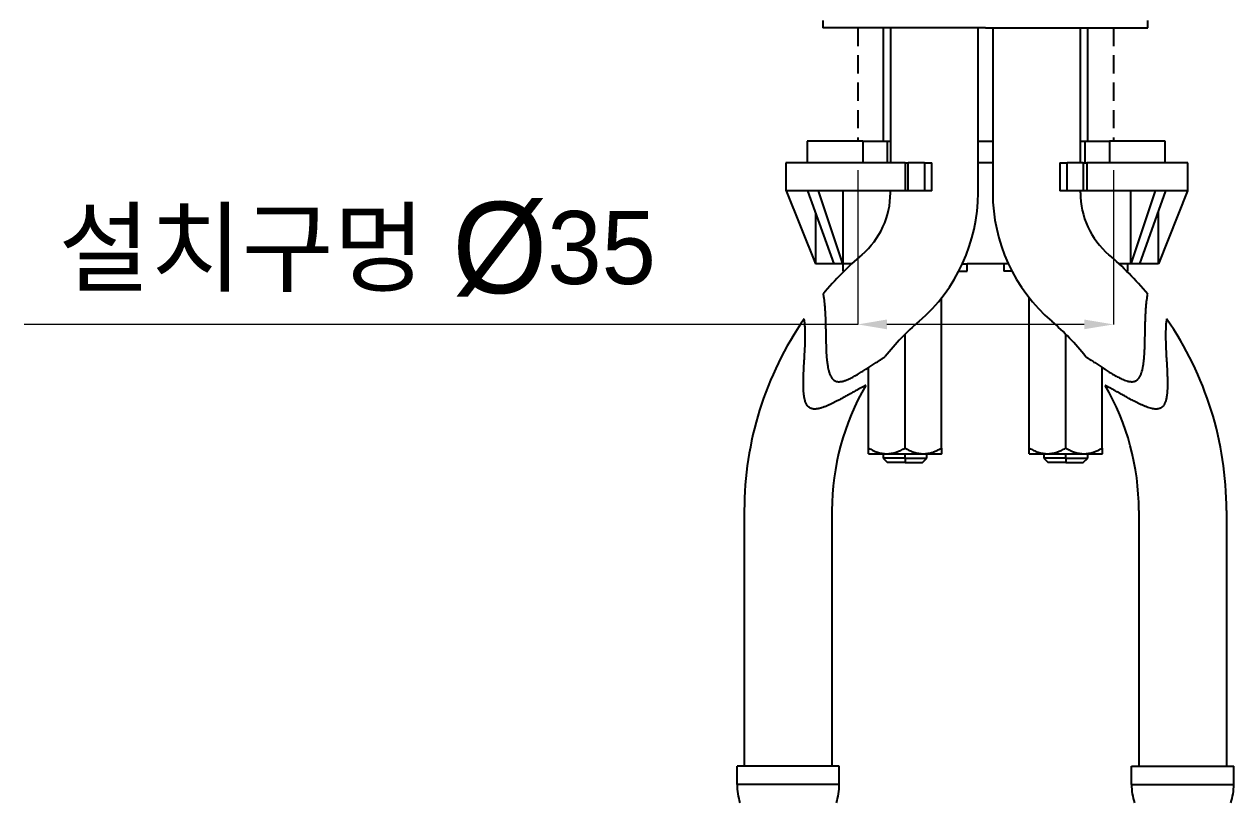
# Model space of a CAD drawing. Extents: x 1488 to 2842, y 0 to 992.
# Drawn here: x 1670.7 to 1836.3, y 217.3 to 323.9 of the extents above; entities that cross this region are included whole.
import ezdxf

# ---------------------------------------------------------------- set-up
doc = ezdxf.new("R2010")
doc.units = 0
doc.header["$LTSCALE"] = 10
doc.header["$MEASUREMENT"] = 0
doc.header["$PDMODE"] = 3
doc.header["$PDSIZE"] = -10
doc.linetypes.add('HIDDEN', pattern=[0.375, 0.25, -0.125])
doc.layers.get('0').update_dxf_attribs({"linetype": 'CONTINUOUS'})
doc.layers.get('DEFPOINTS').update_dxf_attribs({"linetype": 'CONTINUOUS'})
doc.layers.add('1', color=7, linetype='CONTINUOUS')
doc.styles.add('Daelim Dimension', font='')
doc.styles.get('Daelim Dimension').set_extended_font_data('나눔고딕')
doc.dimstyles.new('DEFAULT', dxfattribs={"dimscale": 2, "dimtxt": 2, "dimasz": 2, "dimexe": 0, "dimexo": 2, "dimgap": 1, "dimtad": 1, "dimdec": 1, "dimzin": 9, "dimdsep": 46, "dimtxsty": 'Daelim Dimension', "dimcen": 0.5, "dimclrd": 252, "dimclre": 252, "dimclrt": 3, "dimadec": 1, "dimazin": 0, "dimtfac": 1, "dimtdec": 1, "dimtix": 1, "dimtmove": 0, "dimatfit": 3, "dimfxl": 1, "dimtolj": 1, "dimtzin": 1, "dimlwd": 9, "dimlwe": 9, "dimarcsym": 0})

# ---------------------------------------------------------------- blocks, each defined once
blk = doc.blocks.new('*D5')
at = {"color": 5, "lineweight": 9, "ltscale": 0.5, "transparency": 16777216}
for p, q in [((1784.81, 303.86), (1784.81, 282.76)), ((1819.81, 303.86), (1819.81, 282.76)), ((1784.81, 282.76), (1670.72, 282.76)), ((1815.81, 282.76), (1788.81, 282.76))]:
    blk.add_line(p, q, dxfattribs=at)
at = {"color": 5, "ltscale": 0.5, "transparency": 16777216}
for points in [[(1788.81, 283.43), (1788.81, 282.1), (1784.81, 282.76)], [(1815.81, 283.43), (1815.81, 282.1), (1819.81, 282.76)]]:
    blk.add_solid(points, dxfattribs=at)
at = {"layer": 'DEFPOINTS', "color": 0, "ltscale": 0.5, "transparency": 16777216}
for p in [(1784.81, 307.86), (1819.81, 307.86), (1819.81, 282.76)]:
    blk.add_point(p, dxfattribs=at)
at = {"color": 7, "lineweight": -3, "ltscale": 0.5, "transparency": 16777216, "insert": (1716.3, 292.75), "char_height": 10, "attachment_point": 5, "style": 'Daelim Dimension'}
blk.add_mtext('\\A1;설치구멍 {\\H1.25x;\\C256;Ø}35', dxfattribs=at)

msp = doc.modelspace()

# ---------------------------------------------------------------- linework, layer by layer
at = {"color": 7, "linetype": 'HIDDEN', "lineweight": -3}
for p, q in [((1784.81, 323.36), (1784.81, 307.86)), ((1819.81, 323.36), (1819.81, 307.86))]:
    msp.add_line(p, q, dxfattribs=at)
at = {"color": 7, "lineweight": -3, "ltscale": 0.5}
for p, q in [((1789.29, 300.78), (1789.29, 301.06)), ((1815.29, 300.78), (1815.29, 301.06))]:
    msp.add_line(p, q, dxfattribs=at)
at = {"layer": '1', "color": 7, "linetype": 'Continuous', "lineweight": -3}
for p, q in [((1780.04, 324.36), (1780.04, 323.36)), ((1802.29, 323.36), (1780.04, 323.36)), ((1788.29, 323.36), (1788.29, 307.86)), ((1789.29, 323.36), (1789.29, 304.86)), ((1801.29, 300.78), (1801.29, 323.36)), ((1802.29, 323.36), (1824.54, 323.36)), ((1803.29, 323.36), (1803.29, 300.78)), ((1815.29, 304.86), (1815.29, 323.36)), ((1816.29, 307.86), (1816.29, 323.36)), ((1824.54, 323.36), (1824.54, 324.36)), ((1777.89, 307.86), (1777.89, 304.86)), ((1785.51, 307.86), (1777.89, 307.86)), ((1785.51, 307.86), (1785.51, 304.86)), ((1785.51, 307.86), (1788.89, 307.86)), ((1788.89, 307.86), (1789.29, 307.86)), ((1788.89, 304.86), (1788.89, 307.86)), ((1801.29, 307.86), (1802.39, 307.86)), ((1802.39, 307.86), (1803.29, 307.86)), ((1815.29, 307.86), (1815.89, 307.86)), ((1815.89, 307.86), (1819.27, 307.86)), ((1815.89, 307.86), (1815.89, 304.86)), ((1826.89, 307.86), (1819.27, 307.86)), ((1819.27, 307.86), (1819.27, 304.86)), ((1826.89, 304.86), (1826.89, 307.86)), ((1774.99, 304.86), (1774.99, 301.06)), ((1791.32, 304.86), (1774.99, 304.86)), ((1791.32, 304.86), (1791.73, 304.86)), ((1791.32, 304.86), (1791.32, 301.06)), ((1791.73, 301.06), (1791.73, 304.86)), ((1793.94, 304.86), (1791.73, 304.86)), ((1793.94, 304.86), (1794.94, 304.86)), ((1793.94, 304.86), (1793.94, 301.06)), ((1794.94, 301.06), (1794.94, 304.86)), ((1802.39, 304.86), (1801.29, 304.86)), ((1803.29, 304.86), (1802.39, 304.86)), ((1812.49, 304.86), (1813.49, 304.86)), ((1812.49, 304.86), (1812.49, 301.06)), ((1815.65, 304.86), (1813.49, 304.86)), ((1813.49, 301.06), (1813.49, 304.86)), ((1815.65, 304.86), (1816.15, 304.86)), ((1815.65, 304.86), (1815.65, 301.06)), ((1829.99, 304.86), (1816.15, 304.86)), ((1816.15, 304.86), (1816.15, 301.06)), ((1829.99, 301.06), (1829.99, 304.86)), ((1774.99, 301.06), (1775.03, 301.06)), ((1775.03, 301.06), (1779.02, 291.06)), ((1777.96, 301.06), (1775.03, 301.06)), ((1777.96, 301.06), (1781.54, 291.06)), ((1779.44, 301.06), (1777.98, 301.06)), ((1782.79, 291.06), (1779.44, 301.06)), ((1791.32, 301.06), (1779.44, 301.06)), ((1782.79, 301.06), (1782.79, 291.06)), ((1791.73, 301.06), (1791.32, 301.06)), ((1793.94, 301.06), (1791.73, 301.06)), ((1794.94, 301.06), (1793.94, 301.06)), ((1803.29, 300.78), (1803.29, 300.78)), ((1813.49, 301.06), (1812.49, 301.06)), ((1815.65, 301.06), (1813.49, 301.06)), ((1816.15, 301.06), (1815.65, 301.06)), ((1825.52, 301.06), (1816.15, 301.06)), ((1825.52, 301.06), (1822.19, 291.06)), ((1822.19, 291.06), (1822.19, 301.06)), ((1823.44, 291.06), (1827, 301.06)), ((1825.52, 301.06), (1825.52, 301.06)), ((1827, 301.06), (1825.54, 301.06)), ((1829.95, 301.06), (1825.96, 291.06)), ((1829.95, 301.06), (1827, 301.06)), ((1829.95, 301.06), (1829.95, 301.05)), ((1829.99, 301.06), (1829.95, 301.06)), ((1779.02, 298.08), (1779.02, 291.06)), ((1825.96, 291.06), (1825.96, 298.12)), ((1781.54, 291.06), (1779.02, 291.06)), ((1782.79, 291.06), (1781.54, 291.06)), ((1782.79, 291.06), (1782.79, 290.06)), ((1784, 291.06), (1782.79, 291.06)), ((1782.96, 290.06), (1782.79, 290.06)), ((1798.66, 290.06), (1799.79, 290.06)), ((1799.15, 291.06), (1799.79, 291.06)), ((1799.79, 290.06), (1799.79, 291.06)), ((1802.49, 291.06), (1799.79, 291.06)), ((1804.79, 291.06), (1802.49, 291.06)), ((1804.79, 291.06), (1804.79, 290.06)), ((1805.43, 291.06), (1804.79, 291.06)), ((1805.92, 290.06), (1804.79, 290.06)), ((1822.19, 291.06), (1820.58, 291.06)), ((1821.62, 290.06), (1821.79, 290.06)), ((1821.79, 290.06), (1821.79, 291.06)), ((1823.44, 291.06), (1822.19, 291.06)), ((1825.96, 291.06), (1823.44, 291.06)), ((1796.29, 265.83), (1796.29, 286.4)), ((1808.29, 265.83), (1808.29, 286.4)), ((1791.29, 265.83), (1791.29, 281.42)), ((1813.29, 265.83), (1813.29, 281.42)), ((1786.29, 265.83), (1786.29, 276.86)), ((1818.29, 265.83), (1818.29, 276.88)), ((1786.29, 265.06), (1788.79, 265.06)), ((1788.29, 265.06), (1788.29, 264.46)), ((1788.79, 265.06), (1793.79, 265.06)), ((1791.29, 264.46), (1791.29, 265.06)), ((1793.79, 265.06), (1796.29, 265.06)), ((1794.29, 264.46), (1794.29, 265.06)), ((1808.29, 265.06), (1810.79, 265.06)), ((1810.29, 265.06), (1810.29, 264.46)), ((1810.79, 265.06), (1815.79, 265.06)), ((1813.29, 264.46), (1813.29, 265.06)), ((1815.79, 265.06), (1818.29, 265.06)), ((1816.29, 264.46), (1816.29, 265.06)), ((1788.29, 264.46), (1788.89, 263.86)), ((1791.29, 264.46), (1788.29, 264.46)), ((1791.29, 263.86), (1788.89, 263.86)), ((1791.29, 264.46), (1794.29, 264.46)), ((1791.29, 264.46), (1791.29, 263.86)), ((1791.29, 263.86), (1793.69, 263.86)), ((1793.69, 263.86), (1794.29, 264.46)), ((1810.29, 264.46), (1810.89, 263.86)), ((1813.29, 264.46), (1810.29, 264.46)), ((1813.29, 263.86), (1810.89, 263.86)), ((1813.29, 264.46), (1816.29, 264.46)), ((1813.29, 264.46), (1813.29, 263.86)), ((1813.29, 263.86), (1815.69, 263.86)), ((1815.69, 263.86), (1816.29, 264.46)), ((1769.29, 257.28), (1769.29, 222.28)), ((1781.29, 257.28), (1781.29, 222.28)), ((1823.29, 257.28), (1823.29, 222.28)), ((1835.29, 257.28), (1835.29, 222.28)), ((1782.29, 222.28), (1768.29, 222.28)), ((1768.29, 219.77), (1768.29, 222.28)), ((1782.29, 219.77), (1782.29, 222.28)), ((1822.29, 222.28), (1836.29, 222.28)), ((1822.29, 219.77), (1822.29, 222.28)), ((1836.29, 219.77), (1836.29, 222.28)), ((1782.29, 219.77), (1768.29, 219.77)), ((1822.29, 219.77), (1836.29, 219.77))]:
    msp.add_line(p, q, dxfattribs=at)
for centre, radius, start, end in [((1778.12, 300.78), 11.17, 310.6169, 0), ((1778.12, 300.78), 23.17, 310.6169, 0), ((1826.46, 300.78), 23.17, 180, 229.3831), ((1826.46, 300.78), 11.17, 180, 229.3831), ((1815.43, 257.28), 46.14, 130.6169, 140.0255), ((1789.15, 257.28), 46.14, 39.9745, 49.3831), ((1815.43, 257.28), 46.14, 145.3178, 180), ((1815.43, 257.28), 34.14, 130.6169, 141.8629), ((1789.15, 257.28), 34.14, 38.1371, 49.3831), ((1789.15, 257.28), 46.14, 0, 34.6822), ((1815.43, 257.28), 34.14, 149.8666, 180), ((1789.15, 257.28), 34.14, 0, 30.1334), ((1776.29, 219.77), 8, 180, 198.1949), ((1774.29, 219.77), 8, 341.8051, 0), ((1830.29, 219.77), 8, 180, 198.1949), ((1828.29, 219.77), 8, 341.8051, 0)]:
    msp.add_arc(centre, radius, start, end, dxfattribs=at)
for centre, major_axis, ratio, start_param, end_param in [((1802.5, 232.27), (-24.65, 68.74), 0.177627, 6.272769, 6.274103), ((1802.49, 232.31), (-24.64, -68.71), 0.177678, 3.258448, 3.259789)]:
    msp.add_ellipse(centre, major_axis=major_axis, ratio=ratio, start_param=start_param, end_param=end_param, dxfattribs=at)
for points, knots in [([(1780.07, 286.92), (1780.07, 286.92), (1780.07, 286.91), (1780.08, 286.89), (1780.08, 286.86), (1780.1, 286.77), (1780.11, 286.7), (1780.12, 286.64), (1780.12, 286.63), (1780.13, 286.61), (1780.13, 286.57), (1780.14, 286.53), (1780.15, 286.45), (1780.16, 286.39), (1780.19, 286.2), (1780.21, 286.06), (1780.23, 285.88), (1780.23, 285.86), (1780.23, 285.81), (1780.24, 285.75), (1780.26, 285.6), (1780.27, 285.46), (1780.3, 285.18), (1780.31, 284.97), (1780.33, 284.71), (1780.33, 284.65), (1780.34, 284.54), (1780.34, 284.49), (1780.35, 284.32), (1780.36, 284.21), (1780.38, 283.87), (1780.38, 283.64), (1780.4, 283.16), (1780.41, 282.92), (1780.42, 282.55), (1780.42, 282.42), (1780.42, 282.23), (1780.42, 282.17), (1780.43, 282.04), (1780.43, 281.98), (1780.43, 281.66), (1780.44, 281.41), (1780.45, 280.9), (1780.45, 280.64), (1780.47, 280.13), (1780.47, 279.87), (1780.49, 279.35), (1780.5, 279.09), (1780.53, 278.57), (1780.55, 278.31), (1780.59, 277.92), (1780.6, 277.79), (1780.63, 277.59), (1780.63, 277.53), (1780.65, 277.4), (1780.66, 277.33), (1780.69, 277.13), (1780.71, 277), (1780.76, 276.74), (1780.79, 276.61), (1780.84, 276.42), (1780.86, 276.36), (1780.89, 276.23), (1780.91, 276.17), (1780.96, 276.04), (1780.98, 275.98), (1781.03, 275.86), (1781.05, 275.8), (1781.11, 275.68), (1781.14, 275.63), (1781.19, 275.54), (1781.21, 275.51), (1781.24, 275.46), (1781.26, 275.43), (1781.32, 275.36), (1781.36, 275.31), (1781.42, 275.25), (1781.43, 275.24), (1781.45, 275.22), (1781.46, 275.21), (1781.5, 275.17), (1781.53, 275.15), (1781.6, 275.1), (1781.65, 275.06), (1781.74, 275.02), (1781.77, 275.01), (1781.82, 274.99), (1781.85, 274.98), (1781.94, 274.95), (1782, 274.94), (1782.13, 274.92), (1782.19, 274.92), (1782.28, 274.92), (1782.31, 274.92), (1782.37, 274.92), (1782.4, 274.93), (1782.49, 274.93), (1782.55, 274.94), (1782.67, 274.96), (1782.73, 274.98), (1782.85, 275), (1782.91, 275.02), (1783, 275.05), (1783.02, 275.06), (1783.08, 275.07), (1783.11, 275.08), (1783.2, 275.11), (1783.25, 275.13), (1783.42, 275.2), (1783.53, 275.25), (1783.75, 275.35), (1783.86, 275.4), (1784.07, 275.51), (1784.18, 275.56), (1784.49, 275.73), (1784.7, 275.85), (1785.1, 276.1), (1785.3, 276.22), (1785.6, 276.41), (1785.7, 276.47), (1785.89, 276.6), (1785.99, 276.66), (1786.27, 276.85), (1786.46, 276.97), (1786.74, 277.15), (1786.83, 277.21), (1787.01, 277.33), (1787.09, 277.39), (1787.27, 277.51), (1787.35, 277.56), (1787.48, 277.64), (1787.52, 277.67), (1787.6, 277.73), (1787.64, 277.75), (1787.76, 277.83), (1787.84, 277.88), (1787.99, 277.98), (1788.06, 278.02), (1788.14, 278.08), (1788.16, 278.09), (1788.19, 278.11), (1788.21, 278.12), (1788.25, 278.15), (1788.28, 278.17), (1788.36, 278.22), (1788.41, 278.25), (1788.47, 278.29), (1788.49, 278.3), (1788.51, 278.32), (1788.52, 278.32), (1788.53, 278.33), (1788.56, 278.35), (1788.58, 278.36), (1788.58, 278.36)], [0, 0, 0, 0, 0.015625, 0.015625, 0.03125, 0.046875, 0.0625, 0.0625, 0.066406, 0.066406, 0.070313, 0.078125, 0.078125, 0.09375, 0.09375, 0.125, 0.125, 0.128906, 0.128906, 0.132813, 0.140625, 0.15625, 0.15625, 0.1875, 0.1875, 0.195313, 0.195313, 0.203125, 0.203125, 0.21875, 0.21875, 0.25, 0.25, 0.28125, 0.28125, 0.296875, 0.296875, 0.304688, 0.304688, 0.3125, 0.3125, 0.34375, 0.34375, 0.375, 0.375, 0.40625, 0.40625, 0.4375, 0.4375, 0.46875, 0.46875, 0.484375, 0.484375, 0.492188, 0.492188, 0.5, 0.5, 0.515625, 0.515625, 0.53125, 0.53125, 0.539063, 0.539063, 0.546875, 0.546875, 0.554688, 0.554688, 0.5625, 0.5625, 0.570313, 0.570313, 0.574219, 0.574219, 0.578125, 0.578125, 0.585938, 0.585938, 0.587891, 0.587891, 0.589844, 0.589844, 0.59375, 0.59375, 0.601563, 0.601563, 0.605469, 0.605469, 0.609375, 0.609375, 0.617188, 0.617188, 0.625, 0.625, 0.628906, 0.628906, 0.632813, 0.632813, 0.640625, 0.640625, 0.648438, 0.648438, 0.65625, 0.65625, 0.660156, 0.660156, 0.664063, 0.664063, 0.671875, 0.671875, 0.6875, 0.6875, 0.703125, 0.703125, 0.71875, 0.71875, 0.75, 0.75, 0.78125, 0.78125, 0.796875, 0.796875, 0.8125, 0.8125, 0.84375, 0.84375, 0.859375, 0.859375, 0.875, 0.875, 0.890625, 0.890625, 0.898438, 0.898438, 0.90625, 0.90625, 0.921875, 0.921875, 0.9375, 0.9375, 0.941406, 0.941406, 0.945313, 0.945313, 0.953125, 0.953125, 0.96875, 0.96875, 0.976563, 0.976563, 0.980469, 0.980469, 0.984375, 1, 1, 1, 1]), ([(1816, 278.36), (1816, 278.36), (1816.01, 278.35), (1816.05, 278.33), (1816.07, 278.32), (1816.09, 278.3), (1816.11, 278.29), (1816.12, 278.28), (1816.17, 278.25), (1816.22, 278.22), (1816.33, 278.15), (1816.39, 278.11), (1816.48, 278.05), (1816.49, 278.04), (1816.53, 278.02), (1816.54, 278.01), (1816.6, 277.98), (1816.63, 277.95), (1816.75, 277.88), (1816.82, 277.83), (1816.98, 277.72), (1817.06, 277.67), (1817.23, 277.56), (1817.32, 277.5), (1817.49, 277.38), (1817.58, 277.33), (1817.77, 277.21), (1817.86, 277.14), (1818.14, 276.96), (1818.32, 276.84), (1818.71, 276.58), (1818.9, 276.46), (1819.3, 276.21), (1819.5, 276.08), (1819.8, 275.9), (1819.91, 275.84), (1820.11, 275.72), (1820.22, 275.66), (1820.43, 275.55), (1820.54, 275.49), (1820.75, 275.38), (1820.86, 275.33), (1821.08, 275.23), (1821.19, 275.19), (1821.42, 275.1), (1821.53, 275.06), (1821.68, 275.02), (1821.71, 275.01), (1821.76, 275), (1821.79, 274.99), (1821.88, 274.97), (1821.94, 274.96), (1822.06, 274.94), (1822.12, 274.93), (1822.25, 274.92), (1822.31, 274.92), (1822.4, 274.92), (1822.43, 274.92), (1822.49, 274.93), (1822.52, 274.93), (1822.61, 274.95), (1822.67, 274.96), (1822.76, 274.99), (1822.79, 275), (1822.83, 275.02), (1822.85, 275.03), (1822.88, 275.04), (1822.89, 275.05), (1822.96, 275.08), (1823.01, 275.12), (1823.09, 275.18), (1823.11, 275.2), (1823.16, 275.24), (1823.18, 275.27), (1823.24, 275.34), (1823.28, 275.39), (1823.36, 275.49), (1823.39, 275.55), (1823.44, 275.63), (1823.46, 275.66), (1823.49, 275.72), (1823.5, 275.75), (1823.54, 275.84), (1823.57, 275.9), (1823.62, 276.02), (1823.64, 276.08), (1823.7, 276.27), (1823.74, 276.4), (1823.78, 276.56), (1823.78, 276.59), (1823.8, 276.65), (1823.81, 276.68), (1823.83, 276.78), (1823.84, 276.85), (1823.88, 277.04), (1823.9, 277.17), (1823.94, 277.43), (1823.95, 277.56), (1823.98, 277.82), (1823.99, 277.95), (1824.03, 278.34), (1824.05, 278.6), (1824.08, 279.12), (1824.09, 279.38), (1824.1, 279.77), (1824.11, 279.9), (1824.11, 280.09), (1824.12, 280.16), (1824.12, 280.29), (1824.12, 280.35), (1824.13, 280.68), (1824.13, 280.93), (1824.14, 281.44), (1824.15, 281.69), (1824.16, 282.19), (1824.16, 282.44), (1824.17, 282.93), (1824.18, 283.17), (1824.2, 283.64), (1824.21, 283.87), (1824.22, 284.16), (1824.22, 284.21), (1824.23, 284.3), (1824.23, 284.33), (1824.23, 284.38), (1824.24, 284.52), (1824.25, 284.66), (1824.27, 284.98), (1824.28, 285.18), (1824.31, 285.46), (1824.32, 285.56), (1824.33, 285.69), (1824.34, 285.73), (1824.35, 285.82), (1824.35, 285.86), (1824.38, 286.06), (1824.39, 286.21), (1824.42, 286.39), (1824.43, 286.45), (1824.44, 286.53), (1824.45, 286.57), (1824.46, 286.61), (1824.46, 286.63), (1824.46, 286.64), (1824.47, 286.7), (1824.48, 286.77), (1824.5, 286.86), (1824.5, 286.89), (1824.51, 286.91), (1824.51, 286.92), (1824.51, 286.92)], [0, 0, 0, 0, 0.015625, 0.015625, 0.023437, 0.027344, 0.027344, 0.03125, 0.03125, 0.046875, 0.046875, 0.0625, 0.0625, 0.066406, 0.066406, 0.070312, 0.070312, 0.078125, 0.078125, 0.09375, 0.09375, 0.109375, 0.109375, 0.125, 0.125, 0.140625, 0.140625, 0.15625, 0.15625, 0.1875, 0.1875, 0.21875, 0.21875, 0.25, 0.25, 0.265625, 0.265625, 0.28125, 0.28125, 0.296875, 0.296875, 0.3125, 0.3125, 0.328125, 0.328125, 0.34375, 0.34375, 0.347656, 0.347656, 0.351562, 0.351562, 0.359375, 0.359375, 0.367187, 0.367187, 0.375, 0.375, 0.378906, 0.378906, 0.382812, 0.382812, 0.390625, 0.390625, 0.394531, 0.394531, 0.396484, 0.396484, 0.398437, 0.398437, 0.40625, 0.40625, 0.410156, 0.410156, 0.414062, 0.414062, 0.421875, 0.421875, 0.429687, 0.429687, 0.433594, 0.433594, 0.4375, 0.4375, 0.445312, 0.445312, 0.453125, 0.453125, 0.46875, 0.46875, 0.472656, 0.472656, 0.476562, 0.476562, 0.484375, 0.484375, 0.5, 0.5, 0.515625, 0.515625, 0.53125, 0.53125, 0.5625, 0.5625, 0.59375, 0.59375, 0.609375, 0.609375, 0.617187, 0.617187, 0.625, 0.625, 0.65625, 0.65625, 0.6875, 0.6875, 0.71875, 0.71875, 0.75, 0.75, 0.78125, 0.78125, 0.789062, 0.789062, 0.792969, 0.792969, 0.796875, 0.8125, 0.8125, 0.84375, 0.84375, 0.859375, 0.859375, 0.867187, 0.867187, 0.875, 0.875, 0.90625, 0.90625, 0.921875, 0.921875, 0.929687, 0.933594, 0.933594, 0.9375, 0.9375, 0.953125, 0.96875, 0.984375, 0.984375, 1, 1, 1, 1]), ([(1785.9, 274.41), (1785.9, 274.41), (1785.9, 274.41), (1785.86, 274.39), (1785.84, 274.38), (1785.8, 274.36), (1785.77, 274.35), (1785.74, 274.33), (1785.72, 274.32), (1785.71, 274.32), (1785.66, 274.29), (1785.61, 274.26), (1785.5, 274.2), (1785.44, 274.17), (1785.31, 274.1), (1785.24, 274.07), (1785.13, 274.01), (1785.09, 273.99), (1785.01, 273.95), (1784.97, 273.93), (1784.85, 273.86), (1784.77, 273.82), (1784.6, 273.72), (1784.51, 273.67), (1784.33, 273.58), (1784.24, 273.52), (1784.05, 273.42), (1783.96, 273.37), (1783.81, 273.29), (1783.76, 273.26), (1783.66, 273.2), (1783.61, 273.17), (1783.36, 273.03), (1783.16, 272.92), (1782.74, 272.69), (1782.53, 272.57), (1782.1, 272.34), (1781.88, 272.22), (1781.54, 272.05), (1781.43, 271.99), (1781.2, 271.88), (1781.08, 271.82), (1780.85, 271.72), (1780.73, 271.66), (1780.55, 271.59), (1780.49, 271.56), (1780.36, 271.51), (1780.3, 271.49), (1780.12, 271.42), (1779.99, 271.37), (1779.8, 271.32), (1779.74, 271.3), (1779.64, 271.27), (1779.61, 271.26), (1779.54, 271.25), (1779.51, 271.24), (1779.41, 271.22), (1779.35, 271.21), (1779.21, 271.19), (1779.15, 271.18), (1779.01, 271.17), (1778.95, 271.17), (1778.81, 271.17), (1778.74, 271.18), (1778.61, 271.2), (1778.54, 271.21), (1778.44, 271.24), (1778.41, 271.26), (1778.36, 271.28), (1778.35, 271.28), (1778.31, 271.3), (1778.3, 271.31), (1778.22, 271.35), (1778.17, 271.39), (1778.09, 271.46), (1778.06, 271.48), (1778.03, 271.52), (1778.01, 271.53), (1777.99, 271.56), (1777.98, 271.57), (1777.92, 271.64), (1777.88, 271.69), (1777.81, 271.81), (1777.78, 271.87), (1777.72, 272), (1777.7, 272.06), (1777.65, 272.19), (1777.63, 272.26), (1777.59, 272.39), (1777.57, 272.45), (1777.54, 272.59), (1777.52, 272.65), (1777.5, 272.79), (1777.49, 272.85), (1777.47, 272.99), (1777.46, 273.06), (1777.43, 273.26), (1777.42, 273.4), (1777.4, 273.67), (1777.39, 273.81), (1777.38, 274.08), (1777.37, 274.21), (1777.37, 274.48), (1777.37, 274.62), (1777.37, 275.03), (1777.37, 275.3), (1777.39, 275.83), (1777.4, 276.1), (1777.43, 276.64), (1777.44, 276.91), (1777.46, 277.31), (1777.47, 277.44), (1777.48, 277.64), (1777.49, 277.71), (1777.49, 277.84), (1777.5, 277.91), (1777.52, 278.24), (1777.53, 278.5), (1777.56, 279.02), (1777.57, 279.28), (1777.6, 279.79), (1777.61, 280.04), (1777.62, 280.41), (1777.62, 280.54), (1777.62, 280.72), (1777.62, 280.78), (1777.63, 280.9), (1777.63, 280.96), (1777.63, 281.25), (1777.63, 281.48), (1777.62, 281.8), (1777.62, 281.91), (1777.62, 282.06), (1777.61, 282.11), (1777.61, 282.19), (1777.61, 282.21), (1777.61, 282.26), (1777.6, 282.47), (1777.58, 282.67), (1777.56, 282.89), (1777.56, 282.97), (1777.55, 283.05), (1777.55, 283.06), (1777.54, 283.09), (1777.54, 283.11), (1777.54, 283.15), (1777.53, 283.18), (1777.52, 283.26), (1777.52, 283.31), (1777.51, 283.39), (1777.5, 283.42), (1777.5, 283.47), (1777.49, 283.49), (1777.49, 283.51), (1777.49, 283.51), (1777.49, 283.52), (1777.49, 283.53), (1777.49, 283.53), (1777.49, 283.53)], [0, 0, 0, 0, 0.015626, 0.015626, 0.031252, 0.031252, 0.039065, 0.042971, 0.042971, 0.046878, 0.046878, 0.062503, 0.062503, 0.078129, 0.078129, 0.093755, 0.093755, 0.101568, 0.101568, 0.109381, 0.109381, 0.125007, 0.125007, 0.140633, 0.140633, 0.156258, 0.156258, 0.171884, 0.171884, 0.179697, 0.179697, 0.18751, 0.18751, 0.218762, 0.218762, 0.250013, 0.250013, 0.281265, 0.281265, 0.296891, 0.296891, 0.312517, 0.312517, 0.328143, 0.328143, 0.335956, 0.335956, 0.343768, 0.343768, 0.359394, 0.359394, 0.367207, 0.367207, 0.371114, 0.371114, 0.37502, 0.37502, 0.382833, 0.382833, 0.390646, 0.390646, 0.398459, 0.398459, 0.406272, 0.406272, 0.414085, 0.414085, 0.417991, 0.417991, 0.419944, 0.419944, 0.421898, 0.421898, 0.429711, 0.429711, 0.433617, 0.433617, 0.43557, 0.43557, 0.437523, 0.437523, 0.445336, 0.445336, 0.453149, 0.453149, 0.460962, 0.460962, 0.468775, 0.468775, 0.476588, 0.476588, 0.484401, 0.484401, 0.492214, 0.492214, 0.500027, 0.500027, 0.515653, 0.515653, 0.531279, 0.531279, 0.546904, 0.546904, 0.56253, 0.56253, 0.593782, 0.593782, 0.625034, 0.625034, 0.656285, 0.656285, 0.671911, 0.671911, 0.679724, 0.679724, 0.687537, 0.687537, 0.718789, 0.718789, 0.75004, 0.75004, 0.781292, 0.781292, 0.796918, 0.796918, 0.804731, 0.804731, 0.812544, 0.812544, 0.843795, 0.843795, 0.859421, 0.859421, 0.867234, 0.867234, 0.87114, 0.87114, 0.875047, 0.906299, 0.906299, 0.921924, 0.921924, 0.925831, 0.925831, 0.929737, 0.929737, 0.93755, 0.93755, 0.953176, 0.953176, 0.968802, 0.968802, 0.984428, 0.984428, 0.988334, 0.988334, 0.992241, 1, 1, 1, 1]), ([(1827.09, 283.53), (1827.09, 283.53), (1827.09, 283.52), (1827.09, 283.5), (1827.08, 283.47), (1827.08, 283.42), (1827.07, 283.39), (1827.06, 283.33), (1827.06, 283.31), (1827.06, 283.26), (1827.05, 283.23), (1827.04, 283.1), (1827.02, 282.97), (1827, 282.74), (1827, 282.66), (1826.99, 282.53), (1826.99, 282.48), (1826.98, 282.39), (1826.98, 282.35), (1826.97, 282.11), (1826.96, 281.91), (1826.95, 281.58), (1826.95, 281.47), (1826.95, 281.33), (1826.95, 281.3), (1826.95, 281.24), (1826.95, 281.21), (1826.95, 281.12), (1826.95, 281.06), (1826.96, 280.77), (1826.96, 280.53), (1826.98, 280.03), (1826.98, 279.78), (1827.01, 279.27), (1827.02, 279.01), (1827.04, 278.69), (1827.04, 278.62), (1827.05, 278.49), (1827.05, 278.42), (1827.06, 278.23), (1827.07, 278.09), (1827.1, 277.7), (1827.11, 277.43), (1827.14, 276.89), (1827.16, 276.63), (1827.18, 276.09), (1827.19, 275.82), (1827.2, 275.41), (1827.21, 275.28), (1827.21, 275), (1827.21, 274.87), (1827.21, 274.6), (1827.21, 274.46), (1827.21, 274.19), (1827.2, 274.05), (1827.19, 273.78), (1827.18, 273.64), (1827.16, 273.37), (1827.15, 273.24), (1827.12, 273.03), (1827.11, 272.97), (1827.09, 272.83), (1827.08, 272.76), (1827.05, 272.63), (1827.04, 272.56), (1827, 272.43), (1826.99, 272.36), (1826.95, 272.23), (1826.93, 272.17), (1826.88, 272.04), (1826.85, 271.98), (1826.81, 271.88), (1826.79, 271.85), (1826.76, 271.79), (1826.74, 271.76), (1826.68, 271.67), (1826.64, 271.62), (1826.58, 271.54), (1826.55, 271.51), (1826.5, 271.46), (1826.48, 271.44), (1826.42, 271.4), (1826.4, 271.38), (1826.35, 271.35), (1826.34, 271.34), (1826.31, 271.32), (1826.29, 271.31), (1826.22, 271.27), (1826.15, 271.25), (1826.05, 271.22), (1826.02, 271.21), (1825.97, 271.2), (1825.95, 271.2), (1825.92, 271.19), (1825.9, 271.19), (1825.82, 271.17), (1825.75, 271.17), (1825.61, 271.17), (1825.55, 271.17), (1825.45, 271.18), (1825.41, 271.18), (1825.34, 271.19), (1825.31, 271.2), (1825.21, 271.21), (1825.14, 271.22), (1824.95, 271.27), (1824.82, 271.3), (1824.57, 271.38), (1824.45, 271.42), (1824.26, 271.49), (1824.2, 271.52), (1824.08, 271.57), (1824.02, 271.59), (1823.84, 271.67), (1823.72, 271.72), (1823.49, 271.83), (1823.37, 271.89), (1823.14, 272), (1823.03, 272.06), (1822.69, 272.23), (1822.47, 272.34), (1822.04, 272.58), (1821.83, 272.69), (1821.42, 272.92), (1821.21, 273.04), (1820.91, 273.2), (1820.82, 273.26), (1820.67, 273.34), (1820.62, 273.37), (1820.53, 273.42), (1820.48, 273.45), (1820.24, 273.58), (1820.06, 273.68), (1819.8, 273.82), (1819.72, 273.86), (1819.62, 273.92), (1819.6, 273.93), (1819.56, 273.95), (1819.54, 273.96), (1819.49, 273.99), (1819.45, 274.01), (1819.34, 274.07), (1819.27, 274.11), (1819.14, 274.17), (1819.08, 274.2), (1818.97, 274.26), (1818.92, 274.29), (1818.87, 274.32), (1818.86, 274.32), (1818.84, 274.33), (1818.83, 274.34), (1818.8, 274.35), (1818.78, 274.36), (1818.74, 274.38), (1818.72, 274.39), (1818.69, 274.41), (1818.68, 274.41), (1818.68, 274.41)], [0, 0, 0, 0, 0.015626, 0.015626, 0.031251, 0.031251, 0.046877, 0.046877, 0.05469, 0.05469, 0.062502, 0.062502, 0.093754, 0.093754, 0.109379, 0.109379, 0.117192, 0.117192, 0.125005, 0.125005, 0.156256, 0.156256, 0.171881, 0.171881, 0.175788, 0.175788, 0.179694, 0.179694, 0.187507, 0.187507, 0.218758, 0.218758, 0.250009, 0.250009, 0.281261, 0.281261, 0.289073, 0.289073, 0.296886, 0.296886, 0.312512, 0.312512, 0.343763, 0.343763, 0.375014, 0.375014, 0.406265, 0.406265, 0.421891, 0.421891, 0.437516, 0.437516, 0.453142, 0.453142, 0.468768, 0.468768, 0.484393, 0.484393, 0.500019, 0.500019, 0.507832, 0.507832, 0.515644, 0.515644, 0.523457, 0.523457, 0.53127, 0.53127, 0.539083, 0.539083, 0.546895, 0.546895, 0.550802, 0.550802, 0.554708, 0.554708, 0.562521, 0.562521, 0.566427, 0.566427, 0.570334, 0.570334, 0.57424, 0.57424, 0.576193, 0.576193, 0.578147, 0.578147, 0.585959, 0.585959, 0.589866, 0.589866, 0.591819, 0.591819, 0.593772, 0.593772, 0.601585, 0.601585, 0.609398, 0.609398, 0.613304, 0.613304, 0.617211, 0.617211, 0.625023, 0.625023, 0.640649, 0.640649, 0.656275, 0.656275, 0.664087, 0.664087, 0.6719, 0.6719, 0.687526, 0.687526, 0.703151, 0.703151, 0.718777, 0.718777, 0.750028, 0.750028, 0.781279, 0.781279, 0.81253, 0.81253, 0.828156, 0.828156, 0.835969, 0.835969, 0.843782, 0.843782, 0.875033, 0.875033, 0.890658, 0.890658, 0.894565, 0.894565, 0.898471, 0.898471, 0.906284, 0.906284, 0.92191, 0.92191, 0.937535, 0.937535, 0.953161, 0.953161, 0.957067, 0.957067, 0.960974, 0.960974, 0.968786, 0.968786, 0.984412, 0.984412, 1, 1, 1, 1]), ([(1786.29, 265.06), (1786.29, 265.06), (1786.29, 265.08), (1786.29, 265.15), (1786.29, 265.2), (1786.29, 265.29), (1786.29, 265.31), (1786.29, 265.35), (1786.29, 265.37), (1786.29, 265.43), (1786.29, 265.47), (1786.29, 265.61), (1786.29, 265.72), (1786.29, 265.83)], [0, 0, 0, 0, 0.25, 0.25, 0.5, 0.5, 0.5625, 0.5625, 0.625, 0.625, 0.75, 0.75, 1, 1, 1, 1]), ([(1786.29, 265.83), (1786.49, 265.72), (1786.68, 265.61), (1787.09, 265.43), (1787.29, 265.34), (1787.71, 265.21), (1787.92, 265.15), (1788.24, 265.1), (1788.35, 265.08), (1788.51, 265.07), (1788.57, 265.06), (1788.68, 265.06), (1788.74, 265.06), (1788.79, 265.06)], [0, 0, 0, 0, 0.25, 0.25, 0.5, 0.5, 0.75, 0.75, 0.875, 0.875, 0.9375, 0.9375, 1, 1, 1, 1]), ([(1788.79, 265.06), (1789.01, 265.06), (1789.23, 265.08), (1789.65, 265.15), (1789.87, 265.2), (1790.13, 265.29), (1790.18, 265.31), (1790.28, 265.35), (1790.34, 265.37), (1790.49, 265.43), (1790.59, 265.47), (1790.9, 265.61), (1791.09, 265.72), (1791.29, 265.83)], [0, 0, 0, 0, 0.25, 0.25, 0.5, 0.5, 0.5625, 0.5625, 0.625, 0.625, 0.75, 0.75, 1, 1, 1, 1]), ([(1791.29, 265.83), (1791.49, 265.72), (1791.68, 265.61), (1792.09, 265.43), (1792.29, 265.34), (1792.71, 265.21), (1792.92, 265.15), (1793.24, 265.1), (1793.35, 265.08), (1793.51, 265.07), (1793.57, 265.06), (1793.68, 265.06), (1793.74, 265.06), (1793.79, 265.06)], [0, 0, 0, 0, 0.25, 0.25, 0.5, 0.5, 0.75, 0.75, 0.875, 0.875, 0.9375, 0.9375, 1, 1, 1, 1]), ([(1793.79, 265.06), (1794.01, 265.06), (1794.23, 265.08), (1794.65, 265.15), (1794.87, 265.2), (1795.13, 265.29), (1795.18, 265.31), (1795.28, 265.35), (1795.34, 265.37), (1795.49, 265.43), (1795.59, 265.47), (1795.9, 265.61), (1796.09, 265.72), (1796.29, 265.83)], [0, 0, 0, 0, 0.25, 0.25, 0.5, 0.5, 0.5625, 0.5625, 0.625, 0.625, 0.75, 0.75, 1, 1, 1, 1]), ([(1796.29, 265.83), (1796.29, 265.72), (1796.29, 265.61), (1796.29, 265.43), (1796.29, 265.34), (1796.29, 265.21), (1796.29, 265.15), (1796.29, 265.1), (1796.29, 265.08), (1796.29, 265.07), (1796.29, 265.06), (1796.29, 265.06), (1796.29, 265.06), (1796.29, 265.06)], [0, 0, 0, 0, 0.250175, 0.250175, 0.50035, 0.50035, 0.750526, 0.750526, 0.875613, 0.875613, 0.938157, 0.938157, 1, 1, 1, 1]), ([(1808.29, 265.06), (1808.29, 265.06), (1808.29, 265.08), (1808.29, 265.15), (1808.29, 265.2), (1808.29, 265.29), (1808.29, 265.31), (1808.29, 265.35), (1808.29, 265.37), (1808.29, 265.43), (1808.29, 265.47), (1808.29, 265.61), (1808.29, 265.72), (1808.29, 265.83)], [0, 0, 0, 0, 0.25, 0.25, 0.5, 0.5, 0.5625, 0.5625, 0.625, 0.625, 0.75, 0.75, 1, 1, 1, 1]), ([(1808.29, 265.83), (1808.49, 265.72), (1808.68, 265.61), (1809.09, 265.43), (1809.29, 265.34), (1809.71, 265.21), (1809.92, 265.15), (1810.24, 265.1), (1810.35, 265.08), (1810.51, 265.07), (1810.57, 265.06), (1810.68, 265.06), (1810.74, 265.06), (1810.79, 265.06)], [0, 0, 0, 0, 0.25, 0.25, 0.5, 0.5, 0.75, 0.75, 0.875, 0.875, 0.9375, 0.9375, 1, 1, 1, 1]), ([(1810.79, 265.06), (1811.01, 265.06), (1811.23, 265.08), (1811.65, 265.15), (1811.87, 265.2), (1812.13, 265.29), (1812.18, 265.31), (1812.28, 265.35), (1812.34, 265.37), (1812.49, 265.43), (1812.59, 265.47), (1812.9, 265.61), (1813.09, 265.72), (1813.29, 265.83)], [0, 0, 0, 0, 0.25, 0.25, 0.5, 0.5, 0.5625, 0.5625, 0.625, 0.625, 0.75, 0.75, 1, 1, 1, 1]), ([(1813.29, 265.83), (1813.49, 265.72), (1813.68, 265.61), (1814.09, 265.43), (1814.29, 265.34), (1814.71, 265.21), (1814.92, 265.15), (1815.24, 265.1), (1815.35, 265.08), (1815.51, 265.07), (1815.57, 265.06), (1815.68, 265.06), (1815.74, 265.06), (1815.79, 265.06)], [0, 0, 0, 0, 0.25, 0.25, 0.5, 0.5, 0.75, 0.75, 0.875, 0.875, 0.9375, 0.9375, 1, 1, 1, 1]), ([(1815.79, 265.06), (1816.01, 265.06), (1816.23, 265.08), (1816.65, 265.15), (1816.87, 265.2), (1817.13, 265.29), (1817.18, 265.31), (1817.28, 265.35), (1817.34, 265.37), (1817.49, 265.43), (1817.59, 265.47), (1817.9, 265.61), (1818.09, 265.72), (1818.29, 265.83)], [0, 0, 0, 0, 0.25, 0.25, 0.5, 0.5, 0.5625, 0.5625, 0.625, 0.625, 0.75, 0.75, 1, 1, 1, 1]), ([(1818.29, 265.83), (1818.29, 265.72), (1818.29, 265.61), (1818.29, 265.43), (1818.29, 265.34), (1818.29, 265.21), (1818.29, 265.15), (1818.29, 265.1), (1818.29, 265.08), (1818.29, 265.07), (1818.29, 265.06), (1818.29, 265.06), (1818.29, 265.06), (1818.29, 265.06)], [0, 0, 0, 0, 0.250175, 0.250175, 0.50035, 0.50035, 0.750526, 0.750526, 0.875613, 0.875613, 0.938157, 0.938157, 1, 1, 1, 1])]:
    msp.add_open_spline(points, degree=3, knots=knots, dxfattribs=at)

# ---------------------------------------------------------------- dimensions: what is measured, and where the dimension line sits
at = {"color": 5, "lineweight": -3, "ltscale": 0.5}
dim = msp.add_linear_dim(base=(1819.81, 282.76), p1=(1784.81, 307.86), p2=(1819.81, 307.86), text='설치구멍 {\\H1.25x;\\C256;Ø}<>', dimstyle='DEFAULT', override={"dimtxt": 5, "dimclrd": 5, "dimclre": 5, "dimclrt": 7}, dxfattribs=at)
dim.commit()
dim.dimension.update_dxf_attribs({"geometry": '*D5', "text_midpoint": (1716.3, 282.76), "dimtype": 160})

doc.saveas('drawing.dxf')
